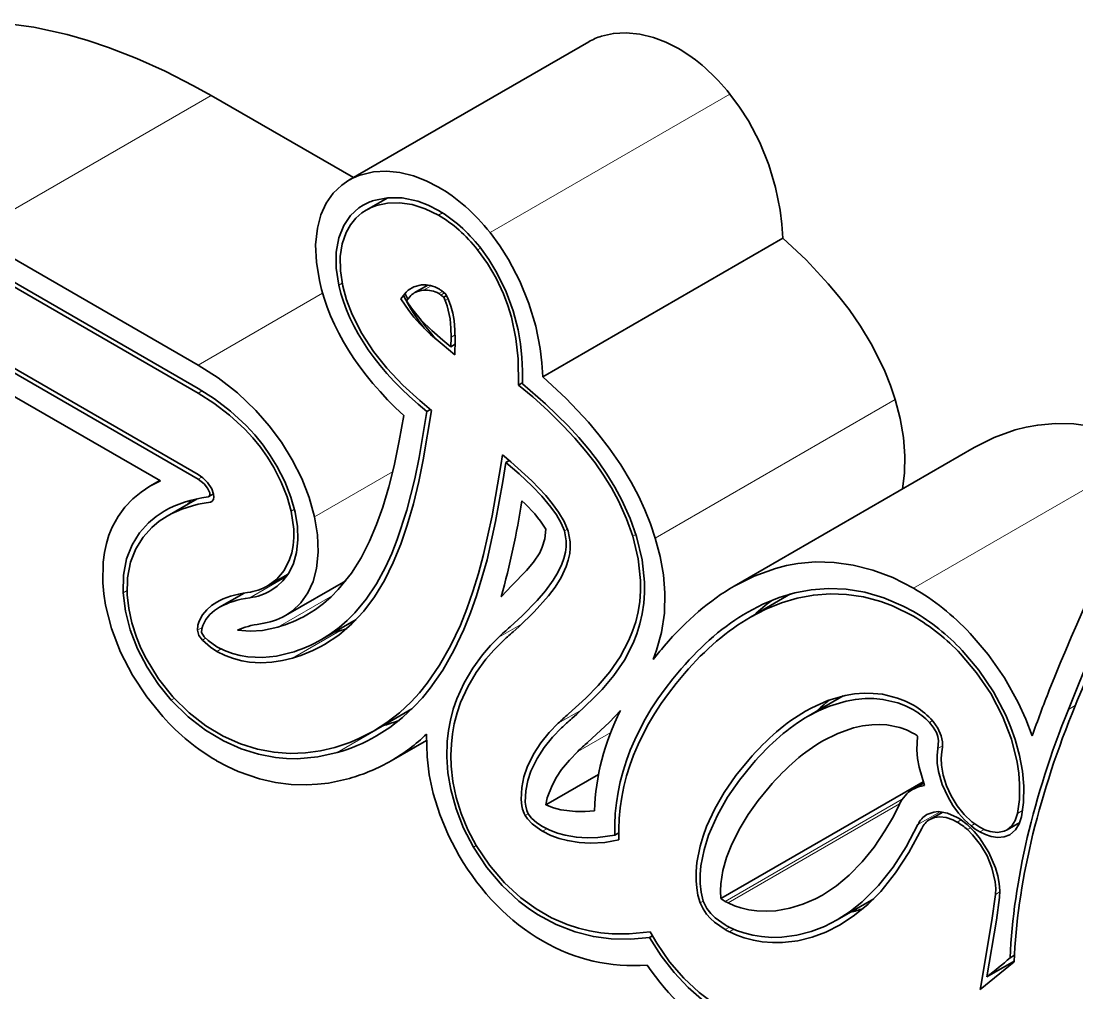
# Model space of a CAD drawing. Extents: x 146 to 1213, y 78 to 979.
# Drawn here: x 769.4 to 824.5, y 837.4 to 888.1 of the extents above; entities that cross this region are included whole.
import ezdxf

# ---------------------------------------------------------------- set-up
doc = ezdxf.new("R2010")
doc.units = 0

msp = doc.modelspace()

# ---------------------------------------------------------------- linework, layer by layer
at = {"color": 7, "lineweight": 35, "ltscale": 0.361298}
msp.add_line((786.48, 879.82), (798.996, 887.046), dxfattribs=at)
at = {"color": 7, "lineweight": 13, "ltscale": 0.3613}
for p, q in [((766.777, 877.013), (779.293, 884.239)), ((793.844, 877.086), (806.36, 884.312)), ((815.934, 858.542), (828.45, 865.768))]:
    msp.add_line(p, q, dxfattribs=at)
at = {"color": 7, "lineweight": 35, "ltscale": 0.214239}
msp.add_line((779.293, 884.239), (786.714, 879.955), dxfattribs=at)
at = {"color": 7, "lineweight": 35, "ltscale": 0.032435}
msp.add_line((788.508, 878.911), (787.384, 878.263), dxfattribs=at)
at = {"color": 7, "lineweight": 13, "ltscale": 0.005985}
msp.add_line((791.365, 878.114), (791.158, 877.994), dxfattribs=at)
at = {"color": 7, "lineweight": 35, "ltscale": 0.341739}
for p, q in [((766.777, 877.013), (778.615, 870.179)), ((766.777, 875.789), (778.615, 868.954)), ((766.777, 875.544), (778.615, 868.709)), ((766.777, 871.305), (778.615, 864.47))]:
    msp.add_line(p, q, dxfattribs=at)
at = {"color": 7, "lineweight": 13, "ltscale": 0.004465}
msp.add_line((793.353, 876.282), (793.198, 876.193), dxfattribs=at)
at = {"color": 7, "lineweight": 35, "ltscale": 0.3613}
for p, q in [((796.598, 869.569), (809.114, 876.795)), ((806.581, 858.645), (819.097, 865.871))]:
    msp.add_line(p, q, dxfattribs=at)
at = {"color": 7, "lineweight": 13, "ltscale": 0.004977}
msp.add_line((785.962, 874.344), (786.134, 874.443), dxfattribs=at)
at = {"color": 7, "lineweight": 35, "ltscale": 0.020306}
msp.add_line((790.597, 874.35), (789.893, 873.944), dxfattribs=at)
at = {"color": 7, "lineweight": 13, "ltscale": 0.011403}
msp.add_line((790.774, 874.315), (790.379, 874.087), dxfattribs=at)
at = {"color": 7, "lineweight": 13, "ltscale": 0.187548}
msp.add_line((778.615, 870.179), (785.112, 873.93), dxfattribs=at)
at = {"color": 7, "lineweight": 35, "ltscale": 0.011059}
msp.add_line((789.2, 873.629), (789.474, 873.977), dxfattribs=at)
at = {"color": 7, "lineweight": 35, "ltscale": 0.018139}
msp.add_line((789.612, 873.031), (789.2, 873.629), dxfattribs=at)
at = {"color": 7, "lineweight": 35, "ltscale": 0.006913}
msp.add_line((789.483, 873.526), (789.654, 873.743), dxfattribs=at)
at = {"color": 7, "lineweight": 35, "ltscale": 0.011338}
msp.add_line((789.74, 873.152), (789.483, 873.526), dxfattribs=at)
at = {"color": 7, "lineweight": 13, "ltscale": 0.00555}
msp.add_line((791.364, 874.021), (791.172, 873.91), dxfattribs=at)
at = {"color": 7, "lineweight": 13, "ltscale": 0.005279}
msp.add_line((791.469, 873.939), (791.286, 873.833), dxfattribs=at)
at = {"color": 7, "lineweight": 35, "ltscale": 0.004448}
msp.add_line((791.286, 873.833), (791.426, 873.724), dxfattribs=at)
at = {"color": 7, "lineweight": 35, "ltscale": 0.007111}
msp.add_line((791.323, 874.053), (791.547, 873.877), dxfattribs=at)
at = {"color": 7, "lineweight": 35, "ltscale": 0.004383}
msp.add_line((791.578, 873.811), (791.426, 873.724), dxfattribs=at)
at = {"color": 7, "lineweight": 35, "ltscale": 0.004991}
msp.add_line((791.426, 873.724), (791.509, 873.542), dxfattribs=at)
at = {"color": 7, "lineweight": 13, "ltscale": 0.004384}
msp.add_line((791.661, 873.63), (791.509, 873.542), dxfattribs=at)
at = {"color": 7, "lineweight": 35, "ltscale": 0.007987}
msp.add_line((791.547, 873.877), (791.681, 873.587), dxfattribs=at)
at = {"color": 7, "lineweight": 35, "ltscale": 0.013573}
msp.add_line((791.806, 871.138), (791.386, 871.481), dxfattribs=at)
at = {"color": 7, "lineweight": 35, "ltscale": 0.012325}
msp.add_line((791.811, 871.63), (791.806, 871.138), dxfattribs=at)
at = {"color": 7, "lineweight": 13, "ltscale": 0.006088}
msp.add_line((792.022, 871.752), (791.811, 871.63), dxfattribs=at)
at = {"color": 7, "lineweight": 35, "ltscale": 0.019724}
msp.add_line((792.023, 871.505), (792.016, 870.716), dxfattribs=at)
at = {"color": 7, "lineweight": 35, "ltscale": 0.34174}
msp.add_line((766.777, 871.06), (778.615, 864.225), dxfattribs=at)
at = {"color": 7, "lineweight": 35, "ltscale": 0.021719}
msp.add_line((792.016, 870.716), (791.343, 871.266), dxfattribs=at)
at = {"color": 7, "lineweight": 35, "ltscale": 0.006193}
msp.add_line((792.021, 871.261), (791.806, 871.138), dxfattribs=at)
at = {"color": 7, "lineweight": 35, "ltscale": 0.285064}
msp.add_line((776.652, 864.134), (766.777, 869.835), dxfattribs=at)
at = {"color": 7, "lineweight": 35, "ltscale": 0.006338}
msp.add_line((795.548, 869.261), (795.328, 869.134), dxfattribs=at)
at = {"color": 7, "lineweight": 13, "ltscale": 0.006057}
msp.add_line((778.825, 868.83), (778.615, 868.709), dxfattribs=at)
at = {"color": 7, "lineweight": 13, "ltscale": 0.361299}
msp.add_line((802.462, 861.156), (814.978, 868.382), dxfattribs=at)
at = {"color": 7, "lineweight": 35, "ltscale": 0.005176}
msp.add_line((790.554, 867.749), (790.734, 867.852), dxfattribs=at)
at = {"color": 7, "lineweight": 35, "ltscale": 0.005157}
msp.add_line((794.664, 865.1), (794.843, 865.203), dxfattribs=at)
at = {"color": 7, "lineweight": 13, "ltscale": 0.005649}
msp.add_line((778.615, 864.225), (778.811, 864.338), dxfattribs=at)
at = {"color": 7, "lineweight": 13, "ltscale": 0.117379}
msp.add_line((784.695, 862.255), (788.761, 864.603), dxfattribs=at)
at = {"color": 7, "lineweight": 35, "ltscale": 0.014846}
msp.add_line((776.104, 863.856), (776.618, 864.153), dxfattribs=at)
at = {"color": 7, "lineweight": 35, "ltscale": 0.045236}
msp.add_line((778.565, 863.201), (776.998, 862.296), dxfattribs=at)
at = {"color": 7, "lineweight": 35, "ltscale": 0.006999}
msp.add_line((779.182, 863.318), (779.425, 863.458), dxfattribs=at)
at = {"color": 7, "lineweight": 13, "ltscale": 0.003878}
msp.add_line((779.391, 863.111), (779.256, 863.033), dxfattribs=at)
at = {"color": 7, "lineweight": 13, "ltscale": 0.0049}
msp.add_line((783.641, 862.655), (783.471, 862.557), dxfattribs=at)
at = {"color": 7, "lineweight": 13, "ltscale": 0.004581}
msp.add_line((797.727, 861.535), (797.885, 861.626), dxfattribs=at)
at = {"color": 7, "lineweight": 13, "ltscale": 0.004646}
msp.add_line((801.454, 861.342), (801.293, 861.249), dxfattribs=at)
at = {"color": 7, "lineweight": 35, "ltscale": 0.030337}
msp.add_line((783.317, 859.278), (782.266, 858.671), dxfattribs=at)
at = {"color": 7, "lineweight": 13, "ltscale": 0.055334}
msp.add_line((781.313, 858.042), (783.23, 859.149), dxfattribs=at)
at = {"color": 7, "lineweight": 35, "ltscale": 0.090762}
msp.add_line((783.172, 857.114), (786.316, 858.93), dxfattribs=at)
at = {"color": 7, "lineweight": 13, "ltscale": 0.005882}
msp.add_line((774.703, 858.293), (774.907, 858.411), dxfattribs=at)
at = {"color": 7, "lineweight": 35, "ltscale": 0.037147}
msp.add_line((779.739, 857.545), (781.026, 858.287), dxfattribs=at)
at = {"color": 7, "lineweight": 13, "ltscale": 0.081918}
msp.add_line((782.77, 856.506), (785.607, 858.145), dxfattribs=at)
at = {"color": 7, "lineweight": 35, "ltscale": 0.060317}
msp.add_line((809.525, 858.236), (807.436, 857.029), dxfattribs=at)
at = {"color": 7, "lineweight": 13, "ltscale": 0.006976}
msp.add_line((778.82, 856.48), (778.579, 856.34), dxfattribs=at)
at = {"color": 7, "lineweight": 35, "ltscale": 0.051967}
msp.add_line((785.061, 855.861), (786.862, 856.9), dxfattribs=at)
at = {"color": 7, "lineweight": 13, "ltscale": 0.035097}
msp.add_line((794.303, 855.985), (795.519, 856.687), dxfattribs=at)
at = {"color": 7, "lineweight": 35, "ltscale": 0.006687}
msp.add_line((778.791, 856.234), (778.926, 856.003), dxfattribs=at)
at = {"color": 7, "lineweight": 13, "ltscale": 0.004706}
msp.add_line((779, 855.926), (778.837, 855.831), dxfattribs=at)
at = {"color": 7, "lineweight": 13, "ltscale": 0.071443}
msp.add_line((786.01, 856.319), (783.535, 854.89), dxfattribs=at)
at = {"color": 7, "lineweight": 13, "ltscale": 0.006364}
msp.add_line((779.813, 855.37), (779.593, 855.242), dxfattribs=at)
at = {"color": 7, "lineweight": 13, "ltscale": 0.00463}
for p, q in [((777.214, 852.695), (777.374, 852.788)), ((816.762, 851.539), (816.923, 851.632))]:
    msp.add_line(p, q, dxfattribs=at)
at = {"color": 7, "lineweight": 35, "ltscale": 0.052812}
msp.add_line((810.446, 851.86), (812.275, 852.916), dxfattribs=at)
at = {"color": 7, "lineweight": 35, "ltscale": 0.057888}
msp.add_line((789.773, 852.246), (787.768, 851.088), dxfattribs=at)
at = {"color": 7, "lineweight": 13, "ltscale": 0.035308}
msp.add_line((798.626, 852.2), (797.402, 851.494), dxfattribs=at)
at = {"color": 7, "lineweight": 13, "ltscale": 0.010514}
msp.add_line((824.014, 852.208), (824.378, 852.418), dxfattribs=at)
at = {"color": 7, "lineweight": 13, "ltscale": 0.071445}
msp.add_line((785.869, 849.959), (788.344, 851.388), dxfattribs=at)
at = {"color": 7, "lineweight": 35, "ltscale": 0.002934}
msp.add_line((788.231, 851.356), (788.344, 851.388), dxfattribs=at)
at = {"color": 7, "lineweight": 13, "ltscale": 0.049681}
msp.add_line((798.418, 850.022), (800.139, 851.016), dxfattribs=at)
at = {"color": 7, "lineweight": 35, "ltscale": 0.05313}
msp.add_line((788.688, 849.537), (790.528, 850.599), dxfattribs=at)
at = {"color": 7, "lineweight": 13, "ltscale": 0.007051}
msp.add_line((817.212, 850.176), (817.457, 850.317), dxfattribs=at)
at = {"color": 7, "lineweight": 35, "ltscale": 0.079313}
msp.add_line((796.755, 847.239), (799.502, 848.825), dxfattribs=at)
at = {"color": 7, "lineweight": 35, "ltscale": 0.304568}
msp.add_line((805.887, 842.348), (816.437, 848.439), dxfattribs=at)
at = {"color": 7, "lineweight": 35, "ltscale": 0.016537}
msp.add_line((815.89, 848.034), (816.463, 848.365), dxfattribs=at)
at = {"color": 7, "lineweight": 13, "ltscale": 0.266507}
msp.add_line((806.119, 842.195), (815.351, 847.525), dxfattribs=at)
at = {"color": 7, "lineweight": 13, "ltscale": 0.258485}
msp.add_line((806.259, 842.119), (815.213, 847.289), dxfattribs=at)
at = {"color": 7, "lineweight": 13, "ltscale": 0.00433}
msp.add_line((795.836, 846.76), (795.686, 846.673), dxfattribs=at)
at = {"color": 7, "lineweight": 13, "ltscale": 0.033552}
msp.add_line((816.17, 846.206), (817.333, 846.878), dxfattribs=at)
at = {"color": 7, "lineweight": 35, "ltscale": 0.019346}
msp.add_line((817.46, 846.862), (816.79, 846.475), dxfattribs=at)
at = {"color": 7, "lineweight": 13, "ltscale": 0.007592}
msp.add_line((821.624, 846.939), (821.361, 846.787), dxfattribs=at)
at = {"color": 7, "lineweight": 13, "ltscale": 0.006389}
msp.add_line((796.81, 845.984), (796.589, 845.856), dxfattribs=at)
at = {"color": 7, "lineweight": 13, "ltscale": 0.005855}
msp.add_line((818.414, 846.451), (818.211, 846.334), dxfattribs=at)
at = {"color": 7, "lineweight": 13, "ltscale": 0.004906}
msp.add_line((818.916, 846.039), (818.746, 845.941), dxfattribs=at)
at = {"color": 7, "lineweight": 13, "ltscale": 0.005301}
msp.add_line((818.939, 846.143), (819.122, 846.249), dxfattribs=at)
at = {"color": 7, "lineweight": 35, "ltscale": 0.019381}
msp.add_line((821.485, 846.323), (820.814, 845.935), dxfattribs=at)
at = {"color": 7, "lineweight": 35, "ltscale": 0.006008}
msp.add_line((800.351, 845.653), (800.559, 845.773), dxfattribs=at)
at = {"color": 7, "lineweight": 13, "ltscale": 0.00649}
msp.add_line((819.393, 845.827), (819.617, 845.957), dxfattribs=at)
at = {"color": 7, "lineweight": 13, "ltscale": 0.004331}
msp.add_line((792.974, 845.029), (793.124, 845.116), dxfattribs=at)
at = {"color": 7, "lineweight": 13, "ltscale": 0.006599}
msp.add_line((820.436, 842.69), (820.208, 842.558), dxfattribs=at)
at = {"color": 7, "lineweight": 13, "ltscale": 0.004525}
msp.add_line((804.97, 842.212), (804.813, 842.122), dxfattribs=at)
at = {"color": 7, "lineweight": 35, "ltscale": 0.003983}
msp.add_line((806.119, 842.195), (806.259, 842.119), dxfattribs=at)
at = {"color": 7, "lineweight": 35, "ltscale": 0.055064}
msp.add_line((811.953, 841.232), (813.86, 842.333), dxfattribs=at)
at = {"color": 7, "lineweight": 13, "ltscale": 0.006321}
msp.add_line((806.338, 840.852), (806.119, 840.725), dxfattribs=at)
at = {"color": 7, "lineweight": 13, "ltscale": 0.006748}
msp.add_line((806.563, 840.746), (806.329, 840.611), dxfattribs=at)
at = {"color": 7, "lineweight": 35, "ltscale": 0.004331}
msp.add_line((802.163, 840.319), (802.313, 840.406), dxfattribs=at)
at = {"color": 7, "lineweight": 35, "ltscale": 0.0065}
msp.add_line((820.972, 839.258), (821.197, 839.388), dxfattribs=at)
at = {"color": 7, "lineweight": 35, "ltscale": 0.05718}
msp.add_line((819.408, 837.601), (821.181, 839.047), dxfattribs=at)
at = {"color": 7, "lineweight": 35, "ltscale": 0.040833}
msp.add_line((819.767, 838.255), (821.182, 839.072), dxfattribs=at)
at = {"color": 7, "lineweight": 35}
for points in [[(759.14, 886.22), (760.041, 886.696), (760.977, 887.105), (761.948, 887.445), (762.696, 887.655), (763.46, 887.826), (764.241, 887.959), (765.035, 888.052), (766.663, 888.122), (768.335, 888.038), (770.043, 887.802), (771.777, 887.418), (772.86, 887.108), (773.949, 886.745), (775.426, 886.17), (776.904, 885.504), (778.379, 884.75), (779.293, 884.239)], [(799.654, 887.336), (800.284, 887.48), (800.954, 887.518), (801.654, 887.449), (802.373, 887.272), (803.024, 887.023), (803.674, 886.69)], [(806.36, 884.312), (806.864, 883.632), (807.324, 882.914), (807.919, 881.786), (808.392, 880.619), (808.741, 879.438), (808.973, 878.263), (809.063, 877.523), (809.114, 876.795)], [(787.138, 880.11), (787.769, 880.254), (788.439, 880.292), (789.138, 880.223), (789.857, 880.046), (790.508, 879.797), (791.158, 879.464)], [(784.944, 874.586), (784.787, 875.54), (784.748, 876.459), (784.836, 877.318), (785.02, 878.011), (785.3, 878.624), (785.667, 879.146), (786.112, 879.571), (786.48, 879.82)], [(785.962, 874.344), (785.825, 875.241), (785.825, 876.074), (785.958, 876.817), (786.21, 877.452), (786.566, 877.973), (787.009, 878.377), (787.234, 878.522)], [(787.79, 878.767), (788.496, 878.91), (789.263, 878.898), (790.076, 878.721), (790.614, 878.517), (791.158, 878.239)], [(787.92, 878.499), (788.5, 878.626), (789.124, 878.644), (789.782, 878.548), (790.466, 878.333), (791.158, 877.994)], [(786.165, 874.295), (786.041, 875.091), (786.03, 875.834), (786.129, 876.506), (786.331, 877.093), (786.559, 877.497), (786.839, 877.839), (787.164, 878.12), (787.384, 878.263)], [(793.844, 877.086), (794.348, 876.406), (794.808, 875.688), (795.403, 874.56), (795.876, 873.393), (796.226, 872.212), (796.457, 871.037), (796.548, 870.297), (796.598, 869.569)], [(793.306, 876.342), (793.782, 875.688), (794.208, 874.989), (794.686, 874.007), (795.05, 873.005), (795.305, 872.009), (795.431, 871.281), (795.51, 870.57), (795.546, 869.878), (795.547, 869.206)], [(809.114, 876.795), (810.329, 875.661), (811.491, 874.424), (812.044, 873.764), (812.572, 873.077), (813.176, 872.202), (813.728, 871.288), (814.101, 870.579), (814.436, 869.854), (814.728, 869.121), (814.978, 868.382)], [(793.198, 876.193), (793.714, 875.475), (794.164, 874.705), (794.539, 873.902), (794.769, 873.287), (794.956, 872.67), (795.191, 871.569), (795.311, 870.5), (795.328, 869.134)], [(790.797, 867.801), (790.175, 868.322), (789.299, 869.132), (788.46, 870.025), (787.77, 870.891), (787.156, 871.827), (786.65, 872.818), (786.361, 873.577), (786.165, 874.295)], [(789.474, 873.977), (789.578, 874.086), (789.871, 874.267), (790.275, 874.36)], [(791.509, 873.542), (791.612, 873.271), (791.757, 872.588), (791.801, 872.105), (791.811, 871.63)], [(791.681, 873.587), (791.806, 873.257), (791.902, 872.884), (791.967, 872.503), (792.013, 871.999), (792.023, 871.505)], [(791.343, 871.266), (790.746, 871.78), (790.179, 872.338), (789.877, 872.68), (789.612, 873.031)], [(791.386, 871.481), (790.808, 871.979), (790.26, 872.518), (789.74, 873.152)], [(778.615, 870.179), (779.654, 869.514), (780.665, 868.725), (781.626, 867.81), (782.322, 867.015), (782.961, 866.153), (783.531, 865.233), (784.021, 864.262), (784.414, 863.263), (784.695, 862.255)], [(795.328, 869.134), (796.07, 868.513), (796.877, 867.787), (797.665, 867.013), (798.27, 866.364), (798.851, 865.679), (799.321, 865.071), (799.764, 864.436), (800.174, 863.776), (800.545, 863.095), (800.968, 862.165), (801.293, 861.249)], [(795.547, 869.206), (796.747, 868.163), (797.918, 867.014), (798.483, 866.394), (799.028, 865.742), (799.498, 865.126), (799.941, 864.482), (800.353, 863.813), (800.726, 863.122), (801.154, 862.175), (801.488, 861.234)], [(796.598, 869.569), (797.813, 868.435), (798.975, 867.198), (799.528, 866.538), (800.057, 865.851), (800.661, 864.976), (801.212, 864.062), (801.586, 863.353), (801.92, 862.628), (802.213, 861.895), (802.462, 861.156)], [(778.615, 868.954), (779.468, 868.415), (780.311, 867.775), (781.127, 867.021), (781.576, 866.532), (782.002, 866.005), (782.381, 865.469), (782.726, 864.905), (783.134, 864.102), (783.457, 863.285), (783.675, 862.507)], [(778.615, 868.709), (779.443, 868.186), (780.26, 867.566), (781.046, 866.841), (781.466, 866.386), (781.863, 865.898), (782.232, 865.378), (782.569, 864.831), (782.956, 864.072), (783.262, 863.298), (783.471, 862.557)], [(814.978, 868.382), (815.241, 867.384), (815.411, 866.397), (815.484, 865.435), (815.463, 864.551), (815.356, 863.711)], [(784.293, 857.152), (784.736, 857.432), (785.157, 857.746), (785.555, 858.095), (785.93, 858.475), (786.61, 859.325), (787.117, 860.13), (787.561, 861), (787.925, 861.86), (788.244, 862.759), (788.562, 863.825), (788.836, 864.922), (789.108, 866.219), (789.345, 867.54)], [(785.061, 855.861), (785.525, 856.153), (785.967, 856.48), (786.389, 856.846), (786.788, 857.247), (787.385, 857.967), (787.92, 858.768), (788.395, 859.64), (788.716, 860.34), (789.006, 861.073), (789.507, 862.617), (789.915, 864.244), (790.146, 865.36), (790.554, 867.749)], [(785.211, 855.601), (785.951, 856.09), (786.632, 856.671), (787.254, 857.339), (787.816, 858.088), (788.338, 858.947), (788.799, 859.875), (789.188, 860.827), (789.53, 861.826), (789.85, 862.943), (790.127, 864.096), (790.361, 865.232), (790.797, 867.801)], [(819.097, 865.871), (820.139, 866.397), (821.245, 866.797), (821.822, 866.943), (822.416, 867.05), (823.345, 867.132), (824.307, 867.108), (825.296, 866.971), (826.326, 866.709), (827.367, 866.317), (828.45, 865.768)], [(787.768, 851.088), (788.461, 851.533), (789.115, 852.043), (789.727, 852.615), (790.159, 853.084), (790.567, 853.586), (791.211, 854.516), (791.786, 855.528), (792.297, 856.613), (792.641, 857.47), (792.952, 858.358), (793.243, 859.31), (793.505, 860.288), (793.952, 862.312), (794.406, 864.944), (794.49, 865.492)], [(794.49, 865.492), (794.923, 865.136), (796.033, 864.134), (796.748, 863.378), (797.092, 862.96), (797.42, 862.507), (797.714, 862.011), (797.921, 861.519)], [(787.918, 850.828), (788.614, 851.274), (789.27, 851.785), (789.885, 852.358), (790.319, 852.827), (790.728, 853.328), (791.381, 854.266), (791.965, 855.287), (792.483, 856.382), (792.831, 857.246), (793.146, 858.142), (793.687, 860.016), (794.137, 862.024), (794.507, 864.096), (794.664, 865.1)], [(794.664, 865.1), (795.365, 864.501), (796.051, 863.856), (796.546, 863.335), (797.017, 862.769), (797.306, 862.363), (797.557, 861.937), (797.727, 861.535)], [(778.615, 864.47), (778.869, 864.291), (779.111, 864.046), (779.325, 863.724), (779.427, 863.45), (779.444, 863.311), (779.423, 863.171), (779.332, 863.059)], [(778.615, 864.225), (778.931, 863.977), (779.108, 863.756), (779.219, 863.514), (779.231, 863.407), (779.215, 863.352), (779.182, 863.318)], [(773.645, 858.826), (773.663, 859.899), (773.729, 860.398), (773.831, 860.869), (773.967, 861.31), (774.134, 861.721), (774.438, 862.28), (774.799, 862.772), (775.207, 863.2), (775.639, 863.554), (776.104, 863.856)], [(776.848, 862.556), (776.423, 862.28), (776.03, 861.955), (775.559, 861.434), (775.17, 860.807), (774.884, 860.069), (774.723, 859.22), (774.703, 858.293)], [(783.471, 862.557), (783.601, 861.624), (783.606, 861.18), (783.57, 860.761), (783.498, 860.38), (783.39, 860.029), (783.105, 859.464), (782.725, 859.012), (782.266, 858.671)], [(783.675, 862.507), (783.794, 861.759), (783.818, 861.053), (783.748, 860.405), (783.588, 859.828), (783.349, 859.33), (783.04, 858.914), (782.745, 858.637), (782.416, 858.412)], [(776.998, 862.296), (776.584, 862.027), (776.2, 861.711), (775.743, 861.206), (775.366, 860.6), (775.09, 859.889), (774.935, 859.073), (774.915, 858.186)], [(784.695, 862.255), (784.846, 861.318), (784.881, 860.416), (784.792, 859.571), (784.61, 858.891), (784.335, 858.289), (783.973, 857.777), (783.535, 857.359), (783.172, 857.114)], [(796.756, 861.62), (796.699, 861.116), (796.569, 860.673), (796.437, 860.388), (796.105, 859.889), (795.74, 859.463), (794.976, 858.671), (794.425, 858.092)], [(797.727, 861.535), (797.819, 861.006), (797.814, 860.704), (797.776, 860.424), (797.693, 860.092), (797.583, 859.785), (797.378, 859.353), (797.144, 858.961), (796.745, 858.407), (796.309, 857.892), (795.528, 857.099), (794.887, 856.515)], [(797.921, 861.519), (798.027, 860.948), (798.03, 860.634), (798, 860.345), (797.923, 859.996), (797.818, 859.676), (797.551, 859.104), (797.238, 858.598), (796.894, 858.135), (796.149, 857.297), (795.339, 856.523), (795.053, 856.267)], [(801.293, 861.249), (801.58, 860.064), (801.699, 858.931), (801.697, 858.379), (801.655, 857.851), (801.568, 857.305), (801.443, 856.788), (801.281, 856.289), (801.089, 855.819), (800.628, 854.954), (800.087, 854.174), (799.484, 853.461), (798.841, 852.806), (797.938, 851.98)], [(801.488, 861.234), (801.783, 860.021), (801.91, 858.861), (801.911, 858.297), (801.872, 857.757), (801.789, 857.201), (801.668, 856.676), (801.506, 856.161), (801.313, 855.676), (800.852, 854.79), (800.304, 853.989), (799.695, 853.261), (799.266, 852.811), (798.374, 851.972), (798.105, 851.732)], [(802.462, 861.156), (802.718, 860.19), (802.888, 859.234), (802.966, 858.301), (802.939, 857.233), (802.791, 856.23), (802.534, 855.301), (802.351, 854.816)], [(806.581, 858.645), (807.623, 859.171), (808.729, 859.571), (809.306, 859.717), (809.9, 859.824), (810.83, 859.906), (811.792, 859.882), (812.78, 859.745), (813.81, 859.483), (814.852, 859.091), (815.934, 858.542)], [(776.771, 851.838), (775.936, 852.866), (775.195, 853.997), (774.575, 855.199), (774.102, 856.43), (773.79, 857.652), (773.696, 858.247), (773.645, 858.826)], [(774.703, 858.293), (774.821, 857.348), (775.074, 856.364), (775.458, 855.374), (775.954, 854.416), (776.547, 853.515), (777.214, 852.695)], [(774.915, 858.186), (774.994, 857.472), (775.155, 856.732), (775.398, 855.98), (775.63, 855.418), (775.902, 854.865), (776.548, 853.814), (777.303, 852.866)], [(807.286, 857.289), (808.084, 857.705), (808.922, 858.047), (809.745, 858.292), (810.605, 858.454), (811.503, 858.522), (812.431, 858.484), (813.395, 858.328), (814.388, 858.038), (815.402, 857.604), (815.934, 857.317)], [(807.436, 857.029), (808.225, 857.441), (809.053, 857.779), (809.865, 858.021), (810.714, 858.181), (811.599, 858.248), (812.447, 858.217), (813.325, 858.086), (814.227, 857.844), (814.835, 857.617), (815.934, 857.072)], [(779.589, 857.804), (779.32, 857.628), (779.074, 857.417), (778.847, 857.148), (778.666, 856.814), (778.603, 856.607), (778.579, 856.34)], [(779.739, 857.545), (779.474, 857.37), (779.232, 857.16), (779.02, 856.904), (778.857, 856.594), (778.807, 856.423), (778.791, 856.234)], [(780.67, 856.343), (781.329, 856.29), (781.967, 856.334), (782.77, 856.506)], [(778.579, 856.34), (778.656, 856.073), (778.837, 855.832)], [(778.926, 856.003), (779.132, 855.807), (779.593, 855.487)], [(794.303, 855.985), (793.864, 855.541), (793.449, 855.064), (792.939, 854.372), (792.488, 853.608), (792.109, 852.764), (791.925, 852.224), (791.777, 851.652), (791.678, 851.106), (791.614, 850.533), (791.594, 849.74), (791.651, 848.903), (791.796, 848.032), (792.071, 847.024), (792.465, 846.013), (792.974, 845.029)], [(818.887, 856.182), (819.83, 855.079), (820.676, 853.869), (821.403, 852.576), (821.799, 851.711), (822.132, 850.832)], [(778.837, 855.831), (779.26, 855.458), (779.593, 855.242)], [(779.593, 855.487), (779.995, 855.286), (780.404, 855.133), (780.814, 855.025), (781.212, 854.958), (781.978, 854.924), (782.708, 854.998), (783.407, 855.159)], [(794.472, 855.74), (794.039, 855.301), (793.629, 854.831), (793.126, 854.148), (792.682, 853.397), (792.309, 852.568), (792.128, 852.034), (791.982, 851.468), (791.887, 850.944), (791.826, 850.394), (791.804, 849.835), (791.821, 849.255), (791.912, 848.451), (792.085, 847.622), (792.345, 846.78), (792.692, 845.937), (793.122, 845.119)], [(779.593, 855.242), (780.033, 855.022), (780.467, 854.862), (780.891, 854.752), (781.302, 854.683), (781.896, 854.647), (782.466, 854.677), (783.011, 854.761), (783.535, 854.89)], [(818.396, 855.11), (819.226, 854.128), (819.963, 853.036), (820.576, 851.868), (821.042, 850.664), (821.342, 849.469), (821.429, 848.888), (821.473, 848.323), (821.46, 847.518), (821.361, 846.787)], [(818.478, 855.288), (819.343, 854.265), (820.111, 853.127), (820.751, 851.906), (821.015, 851.279), (821.237, 850.647), (821.466, 849.811), (821.615, 848.992), (821.685, 848.203), (821.671, 847.365), (821.568, 846.618)], [(777.214, 852.695), (778.09, 851.832), (779.007, 851.123), (779.937, 850.568), (780.863, 850.156), (781.771, 849.874), (782.654, 849.708), (783.224, 849.654), (783.781, 849.643), (784.853, 849.733), (785.869, 849.959)], [(777.303, 852.866), (778.144, 852.038), (779.026, 851.355), (779.928, 850.818), (780.828, 850.418), (781.713, 850.143), (782.577, 849.98), (783.414, 849.917), (784.223, 849.944), (784.997, 850.05), (785.741, 850.228)], [(815.929, 852.434), (815.512, 852.647), (815.103, 852.807), (814.312, 853.001), (813.834, 853.052), (813.371, 853.059), (812.864, 853.02), (812.376, 852.938), (811.474, 852.677), (810.63, 852.303), (810.296, 852.12)], [(815.929, 852.189), (815.523, 852.395), (815.122, 852.55), (814.341, 852.735), (813.868, 852.781), (813.41, 852.783), (812.907, 852.738), (812.422, 852.651), (811.553, 852.389), (810.988, 852.147), (810.446, 851.86)], [(800.653, 852.165), (800.072, 851.547), (798.938, 850.494)], [(797.402, 851.494), (796.932, 851.009), (796.499, 850.474), (796.111, 849.878), (795.786, 849.207), (795.615, 848.703), (795.501, 848.148), (795.472, 847.517), (795.508, 847.192), (795.547, 847.016), (795.626, 846.792), (795.686, 846.673)], [(817.212, 850.176), (817.242, 850.578), (817.209, 850.793), (817.132, 851.014), (816.968, 851.293), (816.762, 851.539)], [(817.42, 850.007), (817.453, 850.251), (817.449, 850.53), (817.386, 850.841), (817.209, 851.24), (816.967, 851.58), (816.844, 851.718)], [(797.572, 851.249), (797.104, 850.766), (796.675, 850.235), (796.295, 849.649), (795.978, 848.99), (795.814, 848.499), (795.707, 847.966), (795.685, 847.381), (795.708, 847.168), (795.757, 846.949), (795.834, 846.763)], [(815.929, 850.964), (815.572, 851.141), (815.22, 851.267), (814.54, 851.402), (814.144, 851.425), (813.761, 851.413), (813.275, 851.352), (812.808, 851.249), (811.981, 850.96), (811.206, 850.57)], [(792.234, 844.581), (791.675, 845.641), (791.222, 846.732), (790.882, 847.828), (790.675, 848.8), (790.559, 849.742), (790.536, 850.93)], [(816.509, 848.238), (816.227, 849.195), (816.146, 849.66), (816.108, 850.11), (816.14, 850.827)], [(798.418, 850.022), (797.982, 849.571), (797.581, 849.076), (797.314, 848.677), (797.078, 848.243), (796.831, 847.593), (796.755, 847.239)], [(818.939, 846.143), (818.601, 846.451), (818.283, 846.808), (817.995, 847.203), (817.74, 847.628), (817.438, 848.297), (817.242, 848.972), (817.178, 849.406), (817.169, 849.808), (817.212, 850.176)], [(818.982, 846.358), (818.58, 846.738), (818.214, 847.191), (817.9, 847.698), (817.651, 848.235), (817.478, 848.779), (817.389, 849.306), (817.38, 849.672), (817.42, 850.007)], [(786.506, 848.612), (785.419, 848.372), (784.852, 848.306), (784.271, 848.277), (783.474, 848.303), (782.653, 848.408), (781.81, 848.598), (780.703, 848.982), (780.141, 849.238), (779.577, 849.54)], [(807.34, 849.586), (806.674, 848.761), (806.06, 847.875), (805.57, 847.026), (805.145, 846.104), (804.963, 845.606), (804.807, 845.079), (804.64, 844.22), (804.599, 843.756), (804.596, 843.263), (804.626, 842.904), (804.691, 842.526), (804.813, 842.122)], [(807.517, 849.348), (806.851, 848.524), (806.24, 847.641), (805.703, 846.698), (805.25, 845.66), (805.011, 844.893), (804.849, 844.052), (804.81, 843.605), (804.809, 843.136), (804.855, 842.684), (804.97, 842.211), (804.997, 842.137)], [(808.4, 848.159), (807.834, 847.464), (807.307, 846.724), (806.834, 845.942), (806.42, 845.096), (806.185, 844.482), (805.996, 843.817), (805.878, 843.111), (805.859, 842.742), (805.887, 842.348)], [(796.755, 847.239), (797.149, 847.084), (797.538, 846.981), (798.306, 846.886), (798.807, 846.887), (799.292, 846.93)], [(811.192, 842.531), (811.915, 843.007), (812.587, 843.565), (813.265, 844.259), (813.885, 845.031), (814.449, 845.874), (814.838, 846.548), (815.197, 847.254)], [(795.686, 846.673), (795.799, 846.509), (796.044, 846.249), (796.502, 845.908), (796.589, 845.856)], [(795.834, 846.763), (796.013, 846.536), (796.29, 846.297), (796.589, 846.101)], [(816.64, 846.735), (816.992, 846.862), (817.217, 846.882), (817.703, 846.805), (818.211, 846.579)], [(816.79, 846.475), (817.035, 846.574), (817.31, 846.608), (817.636, 846.569), (817.98, 846.452), (818.211, 846.334)], [(821.361, 846.787), (821.245, 846.426), (821.061, 846.139), (820.814, 845.935)], [(821.568, 846.618), (821.45, 846.238), (821.263, 845.931), (820.964, 845.676)], [(796.589, 846.101), (796.971, 845.91), (797.372, 845.759), (797.768, 845.648), (798.348, 845.547), (798.911, 845.509), (799.463, 845.525), (800.351, 845.653)], [(811.953, 841.232), (812.625, 841.668), (813.256, 842.172), (814.108, 843.02), (814.876, 843.984), (815.562, 845.051), (816.17, 846.206)], [(812.103, 840.972), (812.865, 841.473), (813.573, 842.059), (814.229, 842.72), (815.005, 843.681), (815.7, 844.744), (816.365, 845.997)], [(818.803, 846.145), (819.103, 845.848), (819.386, 845.513), (819.871, 844.758), (820.222, 843.942), (820.338, 843.532), (820.41, 843.131), (820.436, 842.749), (820.418, 842.405)], [(820.814, 845.935), (820.658, 845.863), (820.313, 845.801), (819.93, 845.847), (819.661, 845.938), (819.393, 846.072)], [(796.589, 845.856), (797.025, 845.64), (797.458, 845.48), (797.879, 845.367), (798.489, 845.267), (799.079, 845.234), (799.835, 845.277), (800.568, 845.402)], [(818.746, 845.941), (819.017, 845.674), (819.43, 845.154), (819.773, 844.569), (820.029, 843.952), (820.2, 843.219), (820.224, 842.873), (820.208, 842.558)], [(820.964, 845.676), (820.672, 845.56), (820.342, 845.527), (819.984, 845.579), (819.686, 845.68), (819.393, 845.827)], [(792.974, 845.029), (793.68, 843.967), (794.48, 843.021), (795.346, 842.216), (795.83, 841.844), (796.318, 841.517), (797.298, 840.989), (798.281, 840.609), (799.24, 840.366), (800.17, 840.242), (801.187, 840.224), (802.163, 840.319)], [(793.122, 845.119), (793.812, 844.084), (794.595, 843.164), (795.445, 842.385), (796.247, 841.807), (797.06, 841.348), (797.873, 840.999), (798.459, 840.807), (799.035, 840.665), (799.631, 840.563), (800.213, 840.506), (801.107, 840.498), (802.197, 840.616)], [(804.997, 842.137), (805.15, 841.835), (805.357, 841.566), (805.598, 841.333), (806.119, 840.97)], [(806.259, 842.119), (806.596, 841.969), (806.927, 841.858), (807.354, 841.759), (807.77, 841.704), (808.271, 841.686), (808.756, 841.715), (809.483, 841.84), (810.171, 842.049), (810.823, 842.332), (811.192, 842.531)], [(820.208, 842.558), (820.02, 841.194), (819.441, 837.778), (819.408, 837.601)], [(820.418, 842.405), (820.258, 841.223), (819.767, 838.255)], [(804.813, 842.122), (804.958, 841.818), (805.145, 841.541), (805.349, 841.308), (805.563, 841.111), (806.119, 840.725)], [(806.317, 840.863), (806.702, 840.688), (807.082, 840.555), (807.55, 840.435), (808.008, 840.361), (808.541, 840.323), (809.059, 840.332), (809.844, 840.433), (810.589, 840.624), (811.295, 840.895), (811.953, 841.232)], [(802.197, 840.616), (802.545, 840.012), (803.212, 839.053), (803.957, 838.192), (804.756, 837.446), (805.585, 836.821), (806.534, 836.26)], [(806.329, 840.611), (806.724, 840.432), (807.11, 840.294), (807.585, 840.171), (808.047, 840.093), (808.583, 840.05), (809.103, 840.055), (809.9, 840.149), (810.655, 840.335), (811.37, 840.602), (812.103, 840.972)], [(802.163, 840.319), (802.764, 839.365), (803.443, 838.489), (804.181, 837.708), (804.878, 837.096), (805.591, 836.571), (806.546, 836.009)]]:
    msp.add_lwpolyline(points, dxfattribs=at)
for centre, radius, start, end in [((800.689, 884.097), 3.4, 107.7326, 119.8664), ((788.173, 876.871), 3.4, 107.7326, 119.8664), ((788.664, 876.031), 2.872, 107.7253, 119.8561), ((788.764, 875.859), 2.771, 107.7212, 119.8522), ((790.447, 872.955), 1.133, 93.4139, 119.2354), ((790.382, 872.772), 1.592, 60.2463, 93.8369), ((790.48, 872.676), 1.414, 60.712, 94.0855), ((790.524, 873.029), 1.299, 52.0275, 60.0819), ((798.966, 878.703), 10.808, 206.9807, 217.6239), ((797.651, 877.965), 9.184, 206.26, 208.2225), ((790.315, 873.195), 0.859, 119.3775, 140.3592), ((790.684, 873.058), 0.981, 52.1442, 60.1602), ((800.56, 879.87), 12.666, 215.1489, 221.1672), ((778.963, 858.891), 5.729, 113.7931, 119.937), ((781.234, 860.441), 4.014, 138.048, 141.8644), ((779.13, 863.412), 0.107, 277.3445, 299.1921), ((779.228, 863.243), 0.211, 277.5797, 299.5034), ((751.508, 870.028), 44.546, 344.4576, 351.0391), ((780.815, 861.25), 2.959, 277.4902, 299.3721), ((780.913, 861.08), 3.064, 277.5005, 299.3869), ((816.73, 847.161), 13.507, 127.3215, 132.393), ((781.403, 860.252), 3.603, 277.5322, 299.425), ((780.866, 863.116), 6.878, 286.0648, 299.8813), ((810.46, 847.69), 10.863, 43.0749, 59.7381), ((810.287, 838.94), 23.368, 131.2263, 133.1594), ((784.179, 862.6), 6.543, 283.6448, 286.2522), ((783.765, 864.033), 8.034, 286.2221, 288.9485), ((810.407, 838.745), 23.298, 131.226, 133.156), ((781.342, 862.337), 7.469, 286.0512, 299.8664), ((781.442, 862.165), 7.57, 286.0524, 299.8678), ((817.246, 843.141), 18.926, 139.1466, 141.9091), ((871.443, 833.762), 52.182, 158.1158, 160.9064), ((819.036, 843.408), 11.938, 128.8765, 133.3714), ((813.944, 848.95), 4.009, 43.6618, 60.3277), ((814.126, 849.013), 3.652, 43.7774, 60.4187), ((785.657, 860.629), 9.624, 286.2083, 290.9396), ((811.591, 836.366), 20.741, 131.1657, 133.1646), ((811.703, 836.18), 20.658, 131.1644, 133.1612), ((783.206, 859.024), 9.154, 286.08, 299.8922), ((814.754, 848.918), 2.36, 54.0185, 60.1378), ((783.305, 858.852), 9.256, 286.0807, 299.8927), ((783.889, 857.827), 9.58, 300.0649, 313.9419), ((812.274, 835.242), 20.26, 131.1643, 133.1498), ((783.784, 858.077), 9.849, 286.0479, 299.8651), ((816.696, 846.622), 1.626, 96.594, 119.7109), ((817.248, 845.725), 1.18, 121.0445, 155.9142), ((816.402, 843.5), 3.572, 47.7723, 59.5679), ((817.34, 845.561), 1.067, 121.0475, 155.919), ((816.576, 843.551), 3.228, 47.7634, 59.5718), ((821.13, 848.803), 3.447, 230.5197, 239.7227), ((820.967, 848.767), 3.122, 230.5214, 239.7176), ((807.199, 844.096), 2.186, 233.1151, 240.4099), ((811.17, 848.089), 6.621, 282.9248, 288.7828), ((808.473, 845.057), 4.716, 240.062, 242.8004), ((808.608, 845.046), 4.987, 240.0572, 242.7967), ((802.994, 859.637), 27.176, 308.1139, 311.4188)]:
    msp.add_arc(centre, radius, start, end, dxfattribs=at)
for centre, major_axis, ratio, start_param, end_param in [((803.386, 881.138), (3.885, -5.874), 0.607099, 1.714356, 2.258874), ((790.87, 873.912), (3.885, -5.874), 0.607099, 1.714356, 2.258874), ((790.856, 873.867), (3.145, -4.618), 0.616043, 1.69041, 2.234925), ((790.86, 873.872), (2.998, -4.352), 0.617331, 1.681714, 2.227371), ((887.406, 887.047), (102.645, 11.358), 0.315722, 3.175834, 3.408624), ((876.211, 879.112), (90.429, 3.381), 0.290317, 3.194643, 3.457228), ((808.002, 667.078), (-28.042, -204.323), 0.118301, 3.310754, 3.583264), ((808.226, 666.987), (-28.542, -203.136), 0.116091, 3.308772, 3.581338), ((809.494, 678.593), (-27.41, -191.269), 0.118644, 3.313378, 3.594427), ((789.624, 851.115), (14.115, -10.253), 0.479709, 2.683049, 2.931111), ((-839.729, -1750.96), (-1634.535, -2614.571), 0.042645, 3.120992, 3.134947), ((789.371, 851.346), (13.701, -9.762), 0.481453, 2.674273, 2.925298), ((790.794, 850.648), (12.1, -6.257), 0.377527, 2.655291, 2.904249), ((825.568, 726.411), (15.413, -133.448), 0.252589, 3.250538, 3.369733), ((811.018, 843.515), (0.721, -16.461), 0.768477, 2.414628, 2.68619), ((790.977, 850.467), (12.106, -6.204), 0.37041, 2.659882, 2.906572), ((811.759, 828.853), (0.117, -29.675), 0.517466, 3.429544, 3.677786), ((811.748, 829.077), (-0.031, -29.178), 0.517971, 3.432988, 3.682684), ((811.384, 844.949), (0.358, -13.652), 0.805819, 2.408696, 2.682864), ((789.551, 851.482), (9.778, -4.004), 0.351046, 2.603562, 2.831046), ((906.14, 839.42), (105.767, -7.271), 0.31866, 2.906789, 3.17229), ((891.435, 841.522), (90.861, -4.869), 0.339916, 2.884137, 3.173536), ((905.84, 835.837), (106.477, -12.075), 0.333867, 3.019096, 3.169067), ((812.882, 820.281), (-0.929, -32.796), 0.42224, 3.395995, 3.619306), ((889.664, 868.191), (65.493, 42.039), 0.495216, 2.533693, 2.804218), ((784.893, 864.941), (-1.285, -16.671), 0.738414, 5.671405, 5.943234), ((812.776, 821.342), (-1.178, -31.46), 0.42611, 3.403254, 3.630736), ((887.177, 867.413), (62.728, 41.387), 0.497656, 2.518767, 2.796015), ((812.457, 825.832), (-2.219, -25.597), 0.444005, 3.442685, 3.692349), ((818.497, 843.58), (2.618, -4.448), 0.547687, 3.137046, 3.495729), ((800.248, 851.46), (2.109, -12.449), 0.794425, 5.15816, 5.701502), ((801.786, 853.567), (-1.278, -14.685), 0.789634, 5.929989, 6.414748), ((810.928, 847.28), (1.189, -13.649), 0.840702, 5.30045, 5.75151)]:
    msp.add_ellipse(centre, major_axis=major_axis, ratio=ratio, start_param=start_param, end_param=end_param, dxfattribs=at)

doc.saveas('drawing.dxf')
